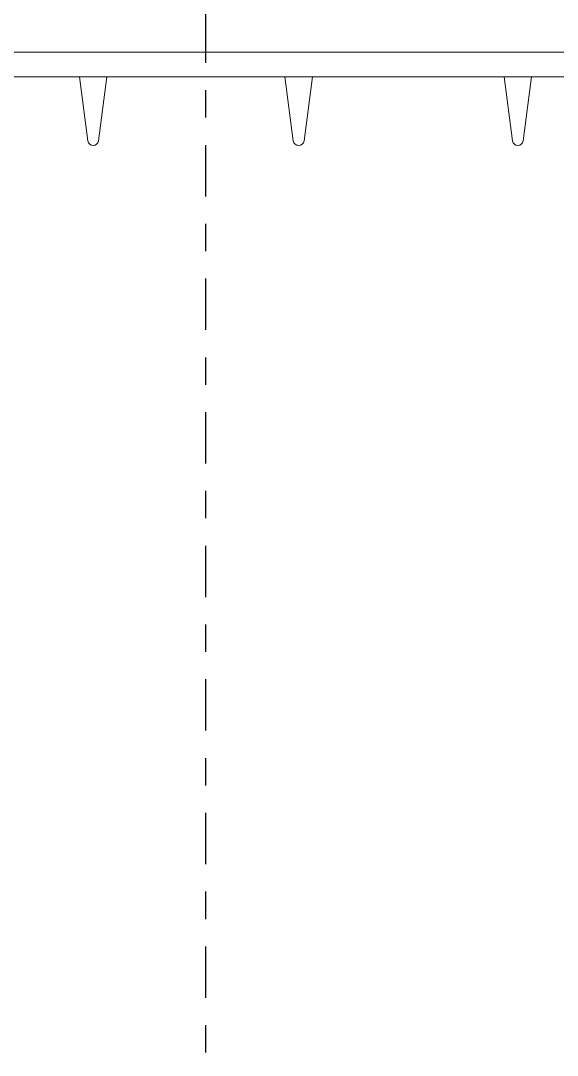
# Model space of a CAD drawing. Header units: inches. Extents: x -66.6 to 9.3, y 204.4 to 283.9.
# Drawn here: x -40.237 to -38.279, y 234.848 to 238.625 of the extents above; entities that cross this region are included whole.
import ezdxf

# ---------------------------------------------------------------- set-up
doc = ezdxf.new("R2010")
doc.units = ezdxf.units.IN
doc.header["$MEASUREMENT"] = 0
doc.linetypes.add('CENTER', pattern=[2, 1.25, -0.25, 0.25, -0.25])
doc.layers.add('DETAILS', color=7, linetype='Continuous', lineweight=13)
doc.layers.add('REBAR', color=2, linetype='CENTER', lineweight=30)

msp = doc.modelspace()

# ---------------------------------------------------------------- linework, layer by layer
at = {"layer": 'DETAILS', "color": 6, "lineweight": 20}
for p, q in [((-36.8225, 238.5097), (-40.8225, 238.5097)), ((-36.8225, 238.4197), (-40.8225, 238.4197)), ((-39.9921, 238.1857), (-40.0225, 238.4197)), ((-39.9528, 238.1857), (-39.9225, 238.4197)), ((-39.2421, 238.1857), (-39.2725, 238.4197)), ((-39.2028, 238.1857), (-39.1725, 238.4197)), ((-38.4421, 238.1857), (-38.4725, 238.4197)), ((-38.4028, 238.1857), (-38.3725, 238.4197))]:
    msp.add_line(p, q, dxfattribs=at)
for centre in [(-39.9725, 238.1897), (-39.2225, 238.1897), (-38.4225, 238.1897)]:
    msp.add_arc(centre, 0.02, 191.3099, 348.6901, dxfattribs=at)
at = {"layer": 'REBAR', "ltscale": 0.15}
msp.add_line((-39.5631, 280.0958), (-39.5631, 225.2163), dxfattribs=at)

doc.saveas('drawing.dxf')
